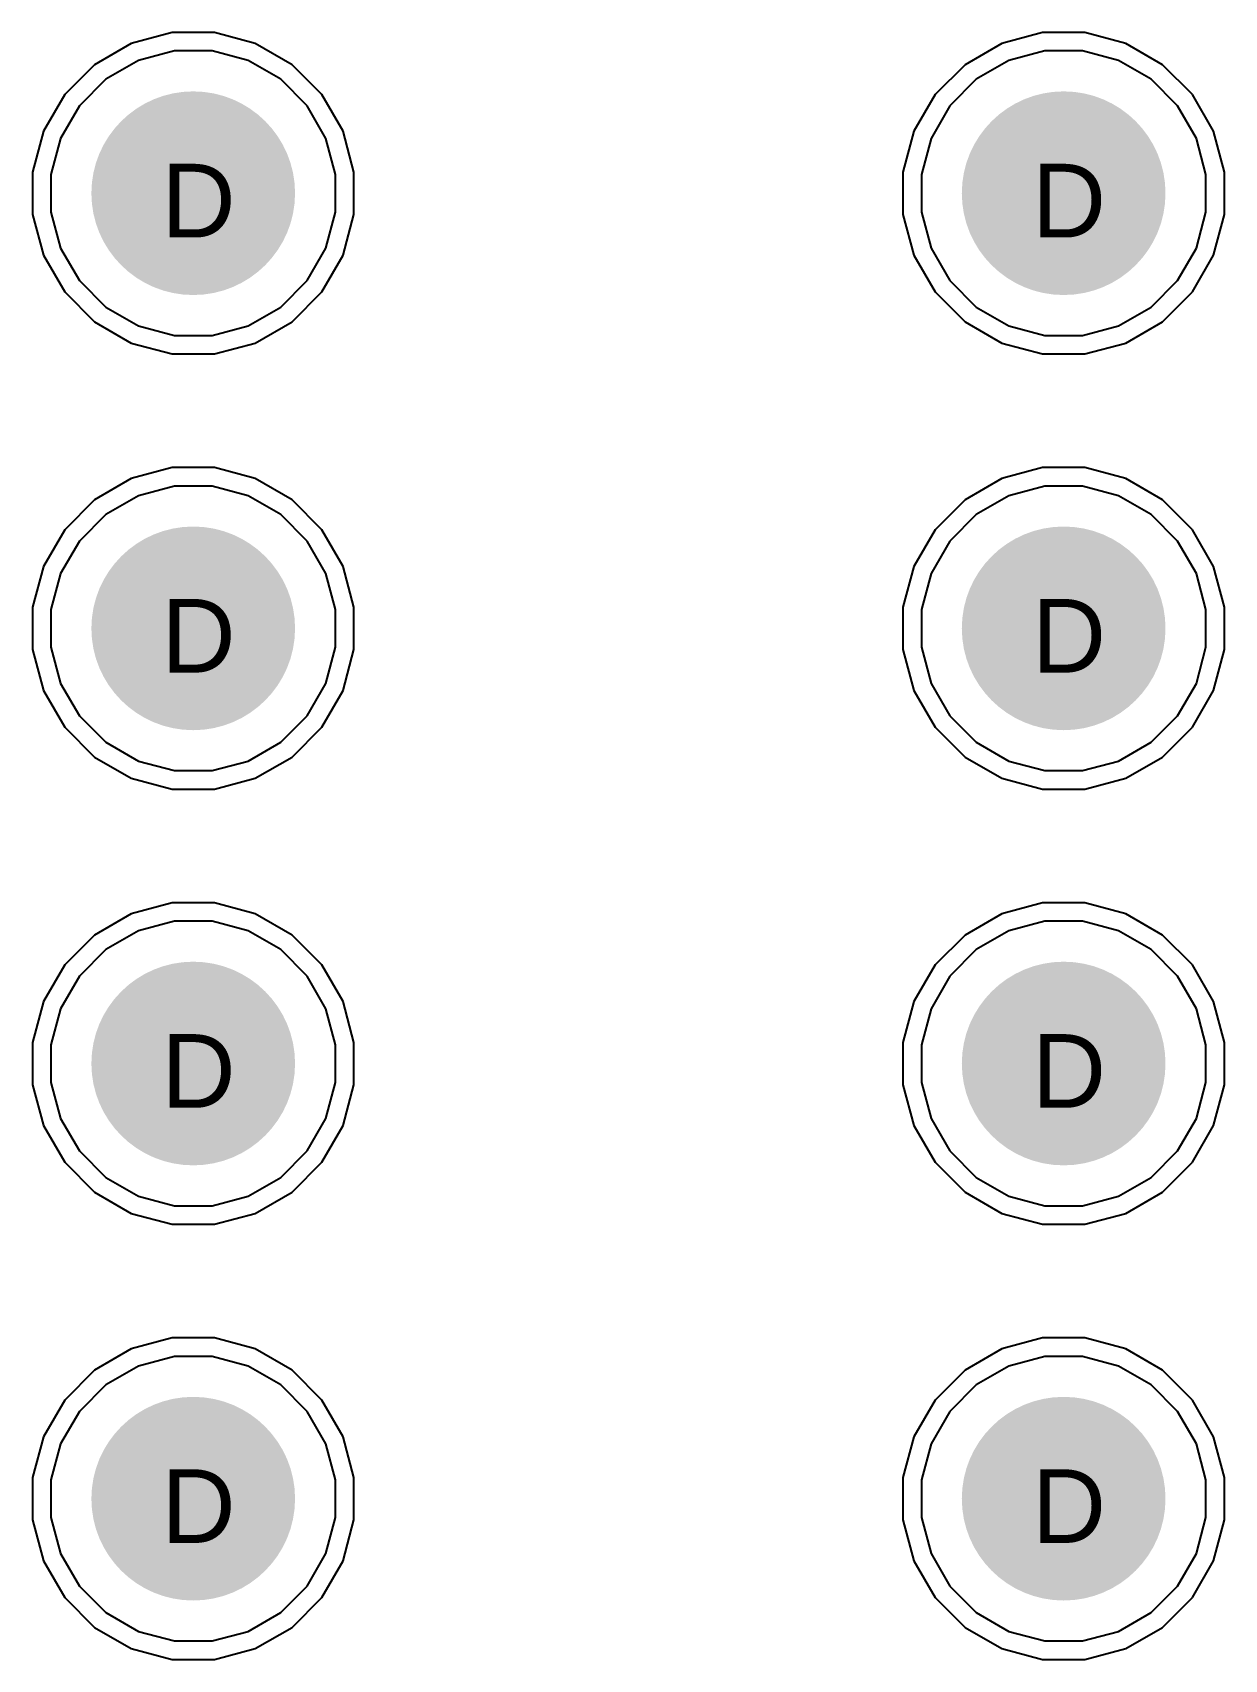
# Model space of a CAD drawing. Header units: inches. Extents: x 0 to 5379, y 0 to 5429.
# Drawn here: x 306.8 to 315.02, y 146.93 to 158.15 of the extents above; entities that cross this region are included whole.
import ezdxf

# ---------------------------------------------------------------- set-up
doc = ezdxf.new("R2010")
doc.units = ezdxf.units.IN
for name, color, linetype in [('Bottom Layer', 5, 'Continuous'), ('Bottom Solder', 6, 'Continuous'), ('Drill Drawing', 1, 'Continuous'), ('GND01', 16, 'Continuous'), ('GND02', 76, 'Continuous'), ('PWR', 156, 'Continuous'), ('SIG 01', 90, 'Continuous'), ('Top Layer', 1, 'Continuous'), ('Top Solder', 216, 'Continuous'), ('Via Holes', 16, 'Continuous')]:
    doc.layers.add(name, color=color, linetype=linetype)
doc.styles.add('Arial', font='', dxfattribs={"height": 0.2})
doc.styles.get('Arial').set_extended_font_data('Arial')

msp = doc.modelspace()

# ---------------------------------------------------------------- hatches: boundary and pattern name
at = {"layer": 'Bottom Layer'}
h = msp.add_hatch(color=5, dxfattribs=at)
edge = h.paths.add_edge_path()
edge.add_arc((307.907, 157.04), 0.6, 0, 360)
h = msp.add_hatch(color=5, dxfattribs=at)
edge = h.paths.add_edge_path()
edge.add_arc((313.907, 157.04), 0.6, 0, 360)
h = msp.add_hatch(color=5, dxfattribs=at)
edge = h.paths.add_edge_path()
edge.add_arc((307.907, 154.04), 0.6, 0, 360)
h = msp.add_hatch(color=5, dxfattribs=at)
edge = h.paths.add_edge_path()
edge.add_arc((313.907, 154.04), 0.6, 0, 360)
h = msp.add_hatch(color=5, dxfattribs=at)
edge = h.paths.add_edge_path()
edge.add_arc((307.907, 151.04), 0.6, 0, 360)
h = msp.add_hatch(color=5, dxfattribs=at)
edge = h.paths.add_edge_path()
edge.add_arc((313.907, 151.04), 0.6, 0, 360)
h = msp.add_hatch(color=5, dxfattribs=at)
edge = h.paths.add_edge_path()
edge.add_arc((307.907, 148.04), 0.6, 0, 360)
h = msp.add_hatch(color=5, dxfattribs=at)
edge = h.paths.add_edge_path()
edge.add_arc((313.907, 148.04), 0.6, 0, 360)
at = {"layer": 'Bottom Solder'}
h = msp.add_hatch(color=6, dxfattribs=at)
edge = h.paths.add_edge_path()
edge.add_arc((307.907, 157.04), 0.702, 0, 360)
h = msp.add_hatch(color=6, dxfattribs=at)
edge = h.paths.add_edge_path()
edge.add_arc((313.907, 157.04), 0.702, 0, 360)
h = msp.add_hatch(color=6, dxfattribs=at)
edge = h.paths.add_edge_path()
edge.add_arc((307.907, 154.04), 0.702, 0, 360)
h = msp.add_hatch(color=6, dxfattribs=at)
edge = h.paths.add_edge_path()
edge.add_arc((313.907, 154.04), 0.702, 0, 360)
h = msp.add_hatch(color=6, dxfattribs=at)
edge = h.paths.add_edge_path()
edge.add_arc((307.907, 151.04), 0.702, 0, 360)
h = msp.add_hatch(color=6, dxfattribs=at)
edge = h.paths.add_edge_path()
edge.add_arc((313.907, 151.04), 0.702, 0, 360)
h = msp.add_hatch(color=6, dxfattribs=at)
edge = h.paths.add_edge_path()
edge.add_arc((307.907, 148.04), 0.702, 0, 360)
h = msp.add_hatch(color=6, dxfattribs=at)
edge = h.paths.add_edge_path()
edge.add_arc((313.907, 148.04), 0.702, 0, 360)
at = {"layer": 'GND01'}
h = msp.add_hatch(color=16, dxfattribs=at)
edge = h.paths.add_edge_path()
edge.add_arc((307.907, 157.04), 0.6, 0, 360)
h = msp.add_hatch(color=16, dxfattribs=at)
edge = h.paths.add_edge_path()
edge.add_arc((313.907, 157.04), 0.6, 0, 360)
h = msp.add_hatch(color=16, dxfattribs=at)
edge = h.paths.add_edge_path()
edge.add_arc((307.907, 154.04), 0.6, 0, 360)
h = msp.add_hatch(color=16, dxfattribs=at)
edge = h.paths.add_edge_path()
edge.add_arc((313.907, 154.04), 0.6, 0, 360)
h = msp.add_hatch(color=16, dxfattribs=at)
edge = h.paths.add_edge_path()
edge.add_arc((307.907, 151.04), 0.6, 0, 360)
h = msp.add_hatch(color=16, dxfattribs=at)
edge = h.paths.add_edge_path()
edge.add_arc((313.907, 151.04), 0.6, 0, 360)
h = msp.add_hatch(color=16, dxfattribs=at)
edge = h.paths.add_edge_path()
edge.add_arc((307.907, 148.04), 0.6, 0, 360)
h = msp.add_hatch(color=16, dxfattribs=at)
edge = h.paths.add_edge_path()
edge.add_arc((313.907, 148.04), 0.6, 0, 360)
at = {"layer": 'GND02'}
h = msp.add_hatch(color=76, dxfattribs=at)
edge = h.paths.add_edge_path()
edge.add_arc((307.907, 157.04), 0.6, 0, 360)
h = msp.add_hatch(color=76, dxfattribs=at)
edge = h.paths.add_edge_path()
edge.add_arc((313.907, 157.04), 0.6, 0, 360)
h = msp.add_hatch(color=76, dxfattribs=at)
edge = h.paths.add_edge_path()
edge.add_arc((307.907, 154.04), 0.6, 0, 360)
h = msp.add_hatch(color=76, dxfattribs=at)
edge = h.paths.add_edge_path()
edge.add_arc((313.907, 154.04), 0.6, 0, 360)
h = msp.add_hatch(color=76, dxfattribs=at)
edge = h.paths.add_edge_path()
edge.add_arc((307.907, 151.04), 0.6, 0, 360)
h = msp.add_hatch(color=76, dxfattribs=at)
edge = h.paths.add_edge_path()
edge.add_arc((313.907, 151.04), 0.6, 0, 360)
h = msp.add_hatch(color=76, dxfattribs=at)
edge = h.paths.add_edge_path()
edge.add_arc((307.907, 148.04), 0.6, 0, 360)
h = msp.add_hatch(color=76, dxfattribs=at)
edge = h.paths.add_edge_path()
edge.add_arc((313.907, 148.04), 0.6, 0, 360)
at = {"layer": 'PWR'}
h = msp.add_hatch(color=156, dxfattribs=at)
edge = h.paths.add_edge_path()
edge.add_arc((307.907, 157.04), 0.6, 0, 360)
h = msp.add_hatch(color=156, dxfattribs=at)
edge = h.paths.add_edge_path()
edge.add_arc((313.907, 157.04), 0.6, 0, 360)
h = msp.add_hatch(color=156, dxfattribs=at)
edge = h.paths.add_edge_path()
edge.add_arc((307.907, 154.04), 0.6, 0, 360)
h = msp.add_hatch(color=156, dxfattribs=at)
edge = h.paths.add_edge_path()
edge.add_arc((313.907, 154.04), 0.6, 0, 360)
h = msp.add_hatch(color=156, dxfattribs=at)
edge = h.paths.add_edge_path()
edge.add_arc((307.907, 151.04), 0.6, 0, 360)
h = msp.add_hatch(color=156, dxfattribs=at)
edge = h.paths.add_edge_path()
edge.add_arc((313.907, 151.04), 0.6, 0, 360)
h = msp.add_hatch(color=156, dxfattribs=at)
edge = h.paths.add_edge_path()
edge.add_arc((307.907, 148.04), 0.6, 0, 360)
h = msp.add_hatch(color=156, dxfattribs=at)
edge = h.paths.add_edge_path()
edge.add_arc((313.907, 148.04), 0.6, 0, 360)
at = {"layer": 'SIG 01'}
h = msp.add_hatch(color=90, dxfattribs=at)
edge = h.paths.add_edge_path()
edge.add_arc((307.907, 157.04), 0.6, 0, 360)
h = msp.add_hatch(color=90, dxfattribs=at)
edge = h.paths.add_edge_path()
edge.add_arc((313.907, 157.04), 0.6, 0, 360)
h = msp.add_hatch(color=90, dxfattribs=at)
edge = h.paths.add_edge_path()
edge.add_arc((307.907, 154.04), 0.6, 0, 360)
h = msp.add_hatch(color=90, dxfattribs=at)
edge = h.paths.add_edge_path()
edge.add_arc((313.907, 154.04), 0.6, 0, 360)
h = msp.add_hatch(color=90, dxfattribs=at)
edge = h.paths.add_edge_path()
edge.add_arc((307.907, 151.04), 0.6, 0, 360)
h = msp.add_hatch(color=90, dxfattribs=at)
edge = h.paths.add_edge_path()
edge.add_arc((313.907, 151.04), 0.6, 0, 360)
h = msp.add_hatch(color=90, dxfattribs=at)
edge = h.paths.add_edge_path()
edge.add_arc((307.907, 148.04), 0.6, 0, 360)
h = msp.add_hatch(color=90, dxfattribs=at)
edge = h.paths.add_edge_path()
edge.add_arc((313.907, 148.04), 0.6, 0, 360)
at = {"layer": 'Top Layer'}
h = msp.add_hatch(color=1, dxfattribs=at)
edge = h.paths.add_edge_path()
edge.add_arc((307.907, 157.04), 0.6, 0, 360)
h = msp.add_hatch(color=1, dxfattribs=at)
edge = h.paths.add_edge_path()
edge.add_arc((313.907, 157.04), 0.6, 0, 360)
h = msp.add_hatch(color=1, dxfattribs=at)
edge = h.paths.add_edge_path()
edge.add_arc((307.907, 154.04), 0.6, 0, 360)
h = msp.add_hatch(color=1, dxfattribs=at)
edge = h.paths.add_edge_path()
edge.add_arc((313.907, 154.04), 0.6, 0, 360)
h = msp.add_hatch(color=1, dxfattribs=at)
edge = h.paths.add_edge_path()
edge.add_arc((307.907, 151.04), 0.6, 0, 360)
h = msp.add_hatch(color=1, dxfattribs=at)
edge = h.paths.add_edge_path()
edge.add_arc((313.907, 151.04), 0.6, 0, 360)
h = msp.add_hatch(color=1, dxfattribs=at)
edge = h.paths.add_edge_path()
edge.add_arc((307.907, 148.04), 0.6, 0, 360)
h = msp.add_hatch(color=1, dxfattribs=at)
edge = h.paths.add_edge_path()
edge.add_arc((313.907, 148.04), 0.6, 0, 360)
at = {"layer": 'Top Solder'}
h = msp.add_hatch(color=216, dxfattribs=at)
edge = h.paths.add_edge_path()
edge.add_arc((307.907, 157.04), 0.702, 0, 360)
h = msp.add_hatch(color=216, dxfattribs=at)
edge = h.paths.add_edge_path()
edge.add_arc((313.907, 157.04), 0.702, 0, 360)
h = msp.add_hatch(color=216, dxfattribs=at)
edge = h.paths.add_edge_path()
edge.add_arc((307.907, 154.04), 0.702, 0, 360)
h = msp.add_hatch(color=216, dxfattribs=at)
edge = h.paths.add_edge_path()
edge.add_arc((313.907, 154.04), 0.702, 0, 360)
h = msp.add_hatch(color=216, dxfattribs=at)
edge = h.paths.add_edge_path()
edge.add_arc((307.907, 151.04), 0.702, 0, 360)
h = msp.add_hatch(color=216, dxfattribs=at)
edge = h.paths.add_edge_path()
edge.add_arc((313.907, 151.04), 0.702, 0, 360)
h = msp.add_hatch(color=216, dxfattribs=at)
edge = h.paths.add_edge_path()
edge.add_arc((307.907, 148.04), 0.702, 0, 360)
h = msp.add_hatch(color=216, dxfattribs=at)
edge = h.paths.add_edge_path()
edge.add_arc((313.907, 148.04), 0.702, 0, 360)
at = {"layer": 'Via Holes'}
h = msp.add_hatch(color=7, dxfattribs=at)
edge = h.paths.add_edge_path()
edge.add_arc((307.907, 157.04), 0.35, 0, 360)
h = msp.add_hatch(color=7, dxfattribs=at)
edge = h.paths.add_edge_path()
edge.add_arc((313.907, 157.04), 0.35, 0, 360)
h = msp.add_hatch(color=7, dxfattribs=at)
edge = h.paths.add_edge_path()
edge.add_arc((307.907, 154.04), 0.35, 0, 360)
h = msp.add_hatch(color=7, dxfattribs=at)
edge = h.paths.add_edge_path()
edge.add_arc((313.907, 154.04), 0.35, 0, 360)
h = msp.add_hatch(color=7, dxfattribs=at)
edge = h.paths.add_edge_path()
edge.add_arc((307.907, 151.04), 0.35, 0, 360)
h = msp.add_hatch(color=7, dxfattribs=at)
edge = h.paths.add_edge_path()
edge.add_arc((313.907, 151.04), 0.35, 0, 360)
h = msp.add_hatch(color=7, dxfattribs=at)
edge = h.paths.add_edge_path()
edge.add_arc((307.907, 148.04), 0.35, 0, 360)
h = msp.add_hatch(color=7, dxfattribs=at)
edge = h.paths.add_edge_path()
edge.add_arc((313.907, 148.04), 0.35, 0, 360)

# ---------------------------------------------------------------- linework, layer by layer
at = {"layer": 'GND01'}
for p, q in [((307.762, 158.148), (307.48, 158.072)), ((308.053, 158.148), (307.762, 158.148)), ((308.335, 158.072), (308.053, 158.148)), ((313.762, 158.148), (313.48, 158.072)), ((314.053, 158.148), (313.762, 158.148)), ((314.335, 158.072), (314.053, 158.148)), ((307.48, 158.072), (307.227, 157.926)), ((308.588, 157.926), (308.335, 158.072)), ((313.48, 158.072), (313.227, 157.926)), ((314.588, 157.926), (314.335, 158.072)), ((307.227, 157.926), (307.021, 157.72)), ((308.794, 157.72), (308.588, 157.926)), ((313.227, 157.926), (313.021, 157.72)), ((314.794, 157.72), (314.588, 157.926)), ((307.021, 157.72), (306.875, 157.467)), ((308.94, 157.467), (308.794, 157.72)), ((313.021, 157.72), (312.875, 157.467)), ((314.94, 157.467), (314.794, 157.72)), ((306.875, 157.467), (306.799, 157.185)), ((309.015, 157.185), (308.94, 157.467)), ((312.875, 157.467), (312.799, 157.185)), ((315.015, 157.185), (314.94, 157.467)), ((306.799, 157.185), (306.799, 156.894)), ((309.015, 156.894), (309.015, 157.185)), ((312.799, 157.185), (312.799, 156.894)), ((315.015, 156.894), (315.015, 157.185)), ((306.799, 156.894), (306.875, 156.612)), ((308.94, 156.612), (309.015, 156.894)), ((312.799, 156.894), (312.875, 156.612)), ((314.94, 156.612), (315.015, 156.894)), ((306.875, 156.612), (307.021, 156.359)), ((308.794, 156.359), (308.94, 156.612)), ((312.875, 156.612), (313.021, 156.359)), ((314.794, 156.359), (314.94, 156.612)), ((307.021, 156.359), (307.227, 156.153)), ((308.588, 156.153), (308.794, 156.359)), ((313.021, 156.359), (313.227, 156.153)), ((314.588, 156.153), (314.794, 156.359)), ((307.227, 156.153), (307.48, 156.007)), ((308.335, 156.007), (308.588, 156.153)), ((313.227, 156.153), (313.48, 156.007)), ((314.335, 156.007), (314.588, 156.153)), ((307.48, 156.007), (307.762, 155.932)), ((307.762, 155.932), (308.053, 155.932)), ((308.053, 155.932), (308.335, 156.007)), ((313.48, 156.007), (313.762, 155.932)), ((313.762, 155.932), (314.053, 155.932)), ((314.053, 155.932), (314.335, 156.007)), ((307.762, 155.148), (307.48, 155.072)), ((308.053, 155.148), (307.762, 155.148)), ((308.335, 155.072), (308.053, 155.148)), ((313.762, 155.148), (313.48, 155.072)), ((314.053, 155.148), (313.762, 155.148)), ((314.335, 155.072), (314.053, 155.148)), ((307.48, 155.072), (307.227, 154.926)), ((308.588, 154.926), (308.335, 155.072)), ((313.48, 155.072), (313.227, 154.926)), ((314.588, 154.926), (314.335, 155.072)), ((307.227, 154.926), (307.021, 154.72)), ((308.794, 154.72), (308.588, 154.926)), ((313.227, 154.926), (313.021, 154.72)), ((314.794, 154.72), (314.588, 154.926)), ((307.021, 154.72), (306.875, 154.467)), ((308.94, 154.467), (308.794, 154.72)), ((313.021, 154.72), (312.875, 154.467)), ((314.94, 154.467), (314.794, 154.72)), ((306.875, 154.467), (306.799, 154.185)), ((309.015, 154.185), (308.94, 154.467)), ((312.875, 154.467), (312.799, 154.185)), ((315.015, 154.185), (314.94, 154.467)), ((306.799, 154.185), (306.799, 153.894)), ((309.015, 153.894), (309.015, 154.185)), ((312.799, 154.185), (312.799, 153.894)), ((315.015, 153.894), (315.015, 154.185)), ((306.799, 153.894), (306.875, 153.612)), ((308.94, 153.612), (309.015, 153.894)), ((312.799, 153.894), (312.875, 153.612)), ((314.94, 153.612), (315.015, 153.894)), ((306.875, 153.612), (307.021, 153.359)), ((308.794, 153.359), (308.94, 153.612)), ((312.875, 153.612), (313.021, 153.359)), ((314.794, 153.359), (314.94, 153.612)), ((307.021, 153.359), (307.227, 153.153)), ((308.588, 153.153), (308.794, 153.359)), ((313.021, 153.359), (313.227, 153.153)), ((314.588, 153.153), (314.794, 153.359)), ((307.227, 153.153), (307.48, 153.007)), ((308.335, 153.007), (308.588, 153.153)), ((313.227, 153.153), (313.48, 153.007)), ((314.335, 153.007), (314.588, 153.153)), ((307.48, 153.007), (307.762, 152.932)), ((308.053, 152.932), (308.335, 153.007)), ((313.48, 153.007), (313.762, 152.932)), ((314.053, 152.932), (314.335, 153.007)), ((307.762, 152.932), (308.053, 152.932)), ((313.762, 152.932), (314.053, 152.932)), ((307.762, 152.148), (307.48, 152.072)), ((308.053, 152.148), (307.762, 152.148)), ((308.335, 152.072), (308.053, 152.148)), ((313.762, 152.148), (313.48, 152.072)), ((314.053, 152.148), (313.762, 152.148)), ((314.335, 152.072), (314.053, 152.148)), ((307.48, 152.072), (307.227, 151.926)), ((308.588, 151.926), (308.335, 152.072)), ((313.48, 152.072), (313.227, 151.926)), ((314.588, 151.926), (314.335, 152.072)), ((307.227, 151.926), (307.021, 151.72)), ((308.794, 151.72), (308.588, 151.926)), ((313.227, 151.926), (313.021, 151.72)), ((314.794, 151.72), (314.588, 151.926)), ((307.021, 151.72), (306.875, 151.467)), ((308.94, 151.467), (308.794, 151.72)), ((313.021, 151.72), (312.875, 151.467)), ((314.94, 151.467), (314.794, 151.72)), ((306.875, 151.467), (306.799, 151.185)), ((309.015, 151.185), (308.94, 151.467)), ((312.875, 151.467), (312.799, 151.185)), ((315.015, 151.185), (314.94, 151.467)), ((306.799, 151.185), (306.799, 150.894)), ((309.015, 150.894), (309.015, 151.185)), ((312.799, 151.185), (312.799, 150.894)), ((315.015, 150.894), (315.015, 151.185)), ((306.799, 150.894), (306.875, 150.612)), ((308.94, 150.612), (309.015, 150.894)), ((312.799, 150.894), (312.875, 150.612)), ((314.94, 150.612), (315.015, 150.894)), ((306.875, 150.612), (307.021, 150.359)), ((308.794, 150.359), (308.94, 150.612)), ((312.875, 150.612), (313.021, 150.359)), ((314.794, 150.359), (314.94, 150.612)), ((307.021, 150.359), (307.227, 150.153)), ((308.588, 150.153), (308.794, 150.359)), ((313.021, 150.359), (313.227, 150.153)), ((314.588, 150.153), (314.794, 150.359)), ((307.227, 150.153), (307.48, 150.007)), ((308.335, 150.007), (308.588, 150.153)), ((313.227, 150.153), (313.48, 150.007)), ((314.335, 150.007), (314.588, 150.153)), ((307.48, 150.007), (307.762, 149.932)), ((308.053, 149.932), (308.335, 150.007)), ((313.48, 150.007), (313.762, 149.932)), ((314.053, 149.932), (314.335, 150.007)), ((307.762, 149.932), (308.053, 149.932)), ((313.762, 149.932), (314.053, 149.932)), ((307.48, 149.072), (307.227, 148.926)), ((307.762, 149.148), (307.48, 149.072)), ((308.053, 149.148), (307.762, 149.148)), ((308.335, 149.072), (308.053, 149.148)), ((308.588, 148.926), (308.335, 149.072)), ((313.48, 149.072), (313.227, 148.926)), ((313.762, 149.148), (313.48, 149.072)), ((314.053, 149.148), (313.762, 149.148)), ((314.335, 149.072), (314.053, 149.148)), ((314.588, 148.926), (314.335, 149.072)), ((307.227, 148.926), (307.021, 148.72)), ((308.794, 148.72), (308.588, 148.926)), ((313.227, 148.926), (313.021, 148.72)), ((314.794, 148.72), (314.588, 148.926)), ((307.021, 148.72), (306.875, 148.467)), ((308.94, 148.467), (308.794, 148.72)), ((313.021, 148.72), (312.875, 148.467)), ((314.94, 148.467), (314.794, 148.72)), ((306.875, 148.467), (306.799, 148.185)), ((309.015, 148.185), (308.94, 148.467)), ((312.875, 148.467), (312.799, 148.185)), ((315.015, 148.185), (314.94, 148.467)), ((306.799, 148.185), (306.799, 147.894)), ((309.015, 147.894), (309.015, 148.185)), ((312.799, 148.185), (312.799, 147.894)), ((315.015, 147.894), (315.015, 148.185)), ((306.799, 147.894), (306.875, 147.612)), ((308.94, 147.612), (309.015, 147.894)), ((312.799, 147.894), (312.875, 147.612)), ((314.94, 147.612), (315.015, 147.894)), ((306.875, 147.612), (307.021, 147.359)), ((308.794, 147.359), (308.94, 147.612)), ((312.875, 147.612), (313.021, 147.359)), ((314.794, 147.359), (314.94, 147.612)), ((307.021, 147.359), (307.227, 147.153)), ((308.588, 147.153), (308.794, 147.359)), ((313.021, 147.359), (313.227, 147.153)), ((314.588, 147.153), (314.794, 147.359)), ((307.227, 147.153), (307.48, 147.007)), ((308.335, 147.007), (308.588, 147.153)), ((313.227, 147.153), (313.48, 147.007)), ((314.335, 147.007), (314.588, 147.153)), ((307.48, 147.007), (307.762, 146.932)), ((307.762, 146.932), (308.053, 146.932)), ((308.053, 146.932), (308.335, 147.007)), ((313.48, 147.007), (313.762, 146.932)), ((313.762, 146.932), (314.053, 146.932)), ((314.053, 146.932), (314.335, 147.007))]:
    msp.add_line(p, q, dxfattribs=at)
at = {"layer": 'GND02'}
for p, q in [((307.762, 158.148), (307.48, 158.072)), ((308.053, 158.148), (307.762, 158.148)), ((308.335, 158.072), (308.053, 158.148)), ((313.762, 158.148), (313.48, 158.072)), ((314.053, 158.148), (313.762, 158.148)), ((314.335, 158.072), (314.053, 158.148)), ((307.48, 158.072), (307.227, 157.926)), ((308.588, 157.926), (308.335, 158.072)), ((313.48, 158.072), (313.227, 157.926)), ((314.588, 157.926), (314.335, 158.072)), ((307.227, 157.926), (307.021, 157.72)), ((308.794, 157.72), (308.588, 157.926)), ((313.227, 157.926), (313.021, 157.72)), ((314.794, 157.72), (314.588, 157.926)), ((307.021, 157.72), (306.875, 157.467)), ((308.94, 157.467), (308.794, 157.72)), ((313.021, 157.72), (312.875, 157.467)), ((314.94, 157.467), (314.794, 157.72)), ((306.875, 157.467), (306.799, 157.185)), ((309.015, 157.185), (308.94, 157.467)), ((312.875, 157.467), (312.799, 157.185)), ((315.015, 157.185), (314.94, 157.467)), ((306.799, 157.185), (306.799, 156.894)), ((309.015, 156.894), (309.015, 157.185)), ((312.799, 157.185), (312.799, 156.894)), ((315.015, 156.894), (315.015, 157.185)), ((306.799, 156.894), (306.875, 156.612)), ((308.94, 156.612), (309.015, 156.894)), ((312.799, 156.894), (312.875, 156.612)), ((314.94, 156.612), (315.015, 156.894)), ((306.875, 156.612), (307.021, 156.359)), ((308.794, 156.359), (308.94, 156.612)), ((312.875, 156.612), (313.021, 156.359)), ((314.794, 156.359), (314.94, 156.612)), ((307.021, 156.359), (307.227, 156.153)), ((308.588, 156.153), (308.794, 156.359)), ((313.021, 156.359), (313.227, 156.153)), ((314.588, 156.153), (314.794, 156.359)), ((307.227, 156.153), (307.48, 156.007)), ((308.335, 156.007), (308.588, 156.153)), ((313.227, 156.153), (313.48, 156.007)), ((314.335, 156.007), (314.588, 156.153)), ((307.48, 156.007), (307.762, 155.932)), ((307.762, 155.932), (308.053, 155.932)), ((308.053, 155.932), (308.335, 156.007)), ((313.48, 156.007), (313.762, 155.932)), ((313.762, 155.932), (314.053, 155.932)), ((314.053, 155.932), (314.335, 156.007)), ((307.762, 155.148), (307.48, 155.072)), ((308.053, 155.148), (307.762, 155.148)), ((308.335, 155.072), (308.053, 155.148)), ((313.762, 155.148), (313.48, 155.072)), ((314.053, 155.148), (313.762, 155.148)), ((314.335, 155.072), (314.053, 155.148)), ((307.48, 155.072), (307.227, 154.926)), ((308.588, 154.926), (308.335, 155.072)), ((313.48, 155.072), (313.227, 154.926)), ((314.588, 154.926), (314.335, 155.072)), ((307.227, 154.926), (307.021, 154.72)), ((308.794, 154.72), (308.588, 154.926)), ((313.227, 154.926), (313.021, 154.72)), ((314.794, 154.72), (314.588, 154.926)), ((307.021, 154.72), (306.875, 154.467)), ((308.94, 154.467), (308.794, 154.72)), ((313.021, 154.72), (312.875, 154.467)), ((314.94, 154.467), (314.794, 154.72)), ((306.875, 154.467), (306.799, 154.185)), ((309.015, 154.185), (308.94, 154.467)), ((312.875, 154.467), (312.799, 154.185)), ((315.015, 154.185), (314.94, 154.467)), ((306.799, 154.185), (306.799, 153.894)), ((309.015, 153.894), (309.015, 154.185)), ((312.799, 154.185), (312.799, 153.894)), ((315.015, 153.894), (315.015, 154.185)), ((306.799, 153.894), (306.875, 153.612)), ((308.94, 153.612), (309.015, 153.894)), ((312.799, 153.894), (312.875, 153.612)), ((314.94, 153.612), (315.015, 153.894)), ((306.875, 153.612), (307.021, 153.359)), ((308.794, 153.359), (308.94, 153.612)), ((312.875, 153.612), (313.021, 153.359)), ((314.794, 153.359), (314.94, 153.612)), ((307.021, 153.359), (307.227, 153.153)), ((308.588, 153.153), (308.794, 153.359)), ((313.021, 153.359), (313.227, 153.153)), ((314.588, 153.153), (314.794, 153.359)), ((307.227, 153.153), (307.48, 153.007)), ((308.335, 153.007), (308.588, 153.153)), ((313.227, 153.153), (313.48, 153.007)), ((314.335, 153.007), (314.588, 153.153)), ((307.48, 153.007), (307.762, 152.932)), ((308.053, 152.932), (308.335, 153.007)), ((313.48, 153.007), (313.762, 152.932)), ((314.053, 152.932), (314.335, 153.007)), ((307.762, 152.932), (308.053, 152.932)), ((313.762, 152.932), (314.053, 152.932)), ((307.762, 152.148), (307.48, 152.072)), ((308.053, 152.148), (307.762, 152.148)), ((308.335, 152.072), (308.053, 152.148)), ((313.762, 152.148), (313.48, 152.072)), ((314.053, 152.148), (313.762, 152.148)), ((314.335, 152.072), (314.053, 152.148)), ((307.48, 152.072), (307.227, 151.926)), ((308.588, 151.926), (308.335, 152.072)), ((313.48, 152.072), (313.227, 151.926)), ((314.588, 151.926), (314.335, 152.072)), ((307.227, 151.926), (307.021, 151.72)), ((308.794, 151.72), (308.588, 151.926)), ((313.227, 151.926), (313.021, 151.72)), ((314.794, 151.72), (314.588, 151.926)), ((307.021, 151.72), (306.875, 151.467)), ((308.94, 151.467), (308.794, 151.72)), ((313.021, 151.72), (312.875, 151.467)), ((314.94, 151.467), (314.794, 151.72)), ((306.875, 151.467), (306.799, 151.185)), ((309.015, 151.185), (308.94, 151.467)), ((312.875, 151.467), (312.799, 151.185)), ((315.015, 151.185), (314.94, 151.467)), ((306.799, 151.185), (306.799, 150.894)), ((309.015, 150.894), (309.015, 151.185)), ((312.799, 151.185), (312.799, 150.894)), ((315.015, 150.894), (315.015, 151.185)), ((306.799, 150.894), (306.875, 150.612)), ((308.94, 150.612), (309.015, 150.894)), ((312.799, 150.894), (312.875, 150.612)), ((314.94, 150.612), (315.015, 150.894)), ((306.875, 150.612), (307.021, 150.359)), ((308.794, 150.359), (308.94, 150.612)), ((312.875, 150.612), (313.021, 150.359)), ((314.794, 150.359), (314.94, 150.612)), ((307.021, 150.359), (307.227, 150.153)), ((308.588, 150.153), (308.794, 150.359)), ((313.021, 150.359), (313.227, 150.153)), ((314.588, 150.153), (314.794, 150.359)), ((307.227, 150.153), (307.48, 150.007)), ((308.335, 150.007), (308.588, 150.153)), ((313.227, 150.153), (313.48, 150.007)), ((314.335, 150.007), (314.588, 150.153)), ((307.48, 150.007), (307.762, 149.932)), ((308.053, 149.932), (308.335, 150.007)), ((313.48, 150.007), (313.762, 149.932)), ((314.053, 149.932), (314.335, 150.007)), ((307.762, 149.932), (308.053, 149.932)), ((313.762, 149.932), (314.053, 149.932)), ((307.48, 149.072), (307.227, 148.926)), ((307.762, 149.148), (307.48, 149.072)), ((308.053, 149.148), (307.762, 149.148)), ((308.335, 149.072), (308.053, 149.148)), ((308.588, 148.926), (308.335, 149.072)), ((313.48, 149.072), (313.227, 148.926)), ((313.762, 149.148), (313.48, 149.072)), ((314.053, 149.148), (313.762, 149.148)), ((314.335, 149.072), (314.053, 149.148)), ((314.588, 148.926), (314.335, 149.072)), ((307.227, 148.926), (307.021, 148.72)), ((308.794, 148.72), (308.588, 148.926)), ((313.227, 148.926), (313.021, 148.72)), ((314.794, 148.72), (314.588, 148.926)), ((307.021, 148.72), (306.875, 148.467)), ((308.94, 148.467), (308.794, 148.72)), ((313.021, 148.72), (312.875, 148.467)), ((314.94, 148.467), (314.794, 148.72)), ((306.875, 148.467), (306.799, 148.185)), ((309.015, 148.185), (308.94, 148.467)), ((312.875, 148.467), (312.799, 148.185)), ((315.015, 148.185), (314.94, 148.467)), ((306.799, 148.185), (306.799, 147.894)), ((309.015, 147.894), (309.015, 148.185)), ((312.799, 148.185), (312.799, 147.894)), ((315.015, 147.894), (315.015, 148.185)), ((306.799, 147.894), (306.875, 147.612)), ((308.94, 147.612), (309.015, 147.894)), ((312.799, 147.894), (312.875, 147.612)), ((314.94, 147.612), (315.015, 147.894)), ((306.875, 147.612), (307.021, 147.359)), ((308.794, 147.359), (308.94, 147.612)), ((312.875, 147.612), (313.021, 147.359)), ((314.794, 147.359), (314.94, 147.612)), ((307.021, 147.359), (307.227, 147.153)), ((308.588, 147.153), (308.794, 147.359)), ((313.021, 147.359), (313.227, 147.153)), ((314.588, 147.153), (314.794, 147.359)), ((307.227, 147.153), (307.48, 147.007)), ((308.335, 147.007), (308.588, 147.153)), ((313.227, 147.153), (313.48, 147.007)), ((314.335, 147.007), (314.588, 147.153)), ((307.48, 147.007), (307.762, 146.932)), ((307.762, 146.932), (308.053, 146.932)), ((308.053, 146.932), (308.335, 147.007)), ((313.48, 147.007), (313.762, 146.932)), ((313.762, 146.932), (314.053, 146.932)), ((314.053, 146.932), (314.335, 147.007))]:
    msp.add_line(p, q, dxfattribs=at)
at = {"layer": 'PWR'}
for p, q in [((307.762, 158.148), (307.48, 158.072)), ((308.053, 158.148), (307.762, 158.148)), ((308.335, 158.072), (308.053, 158.148)), ((313.762, 158.148), (313.48, 158.072)), ((314.053, 158.148), (313.762, 158.148)), ((314.335, 158.072), (314.053, 158.148)), ((307.48, 158.072), (307.227, 157.926)), ((308.588, 157.926), (308.335, 158.072)), ((313.48, 158.072), (313.227, 157.926)), ((314.588, 157.926), (314.335, 158.072)), ((307.227, 157.926), (307.021, 157.72)), ((308.794, 157.72), (308.588, 157.926)), ((313.227, 157.926), (313.021, 157.72)), ((314.794, 157.72), (314.588, 157.926)), ((307.021, 157.72), (306.875, 157.467)), ((308.94, 157.467), (308.794, 157.72)), ((313.021, 157.72), (312.875, 157.467)), ((314.94, 157.467), (314.794, 157.72)), ((306.875, 157.467), (306.799, 157.185)), ((309.015, 157.185), (308.94, 157.467)), ((312.875, 157.467), (312.799, 157.185)), ((315.015, 157.185), (314.94, 157.467)), ((306.799, 157.185), (306.799, 156.894)), ((309.015, 156.894), (309.015, 157.185)), ((312.799, 157.185), (312.799, 156.894)), ((315.015, 156.894), (315.015, 157.185)), ((306.799, 156.894), (306.875, 156.612)), ((308.94, 156.612), (309.015, 156.894)), ((312.799, 156.894), (312.875, 156.612)), ((314.94, 156.612), (315.015, 156.894)), ((306.875, 156.612), (307.021, 156.359)), ((308.794, 156.359), (308.94, 156.612)), ((312.875, 156.612), (313.021, 156.359)), ((314.794, 156.359), (314.94, 156.612)), ((307.021, 156.359), (307.227, 156.153)), ((308.588, 156.153), (308.794, 156.359)), ((313.021, 156.359), (313.227, 156.153)), ((314.588, 156.153), (314.794, 156.359)), ((307.227, 156.153), (307.48, 156.007)), ((308.335, 156.007), (308.588, 156.153)), ((313.227, 156.153), (313.48, 156.007)), ((314.335, 156.007), (314.588, 156.153)), ((307.48, 156.007), (307.762, 155.932)), ((307.762, 155.932), (308.053, 155.932)), ((308.053, 155.932), (308.335, 156.007)), ((313.48, 156.007), (313.762, 155.932)), ((313.762, 155.932), (314.053, 155.932)), ((314.053, 155.932), (314.335, 156.007)), ((307.762, 155.148), (307.48, 155.072)), ((308.053, 155.148), (307.762, 155.148)), ((308.335, 155.072), (308.053, 155.148)), ((313.762, 155.148), (313.48, 155.072)), ((314.053, 155.148), (313.762, 155.148)), ((314.335, 155.072), (314.053, 155.148)), ((307.48, 155.072), (307.227, 154.926)), ((308.588, 154.926), (308.335, 155.072)), ((313.48, 155.072), (313.227, 154.926)), ((314.588, 154.926), (314.335, 155.072)), ((307.227, 154.926), (307.021, 154.72)), ((308.794, 154.72), (308.588, 154.926)), ((313.227, 154.926), (313.021, 154.72)), ((314.794, 154.72), (314.588, 154.926)), ((307.021, 154.72), (306.875, 154.467)), ((308.94, 154.467), (308.794, 154.72)), ((313.021, 154.72), (312.875, 154.467)), ((314.94, 154.467), (314.794, 154.72)), ((306.875, 154.467), (306.799, 154.185)), ((309.015, 154.185), (308.94, 154.467)), ((312.875, 154.467), (312.799, 154.185)), ((315.015, 154.185), (314.94, 154.467)), ((306.799, 154.185), (306.799, 153.894)), ((309.015, 153.894), (309.015, 154.185)), ((312.799, 154.185), (312.799, 153.894)), ((315.015, 153.894), (315.015, 154.185)), ((306.799, 153.894), (306.875, 153.612)), ((308.94, 153.612), (309.015, 153.894)), ((312.799, 153.894), (312.875, 153.612)), ((314.94, 153.612), (315.015, 153.894)), ((306.875, 153.612), (307.021, 153.359)), ((308.794, 153.359), (308.94, 153.612)), ((312.875, 153.612), (313.021, 153.359)), ((314.794, 153.359), (314.94, 153.612)), ((307.021, 153.359), (307.227, 153.153)), ((308.588, 153.153), (308.794, 153.359)), ((313.021, 153.359), (313.227, 153.153)), ((314.588, 153.153), (314.794, 153.359)), ((307.227, 153.153), (307.48, 153.007)), ((308.335, 153.007), (308.588, 153.153)), ((313.227, 153.153), (313.48, 153.007)), ((314.335, 153.007), (314.588, 153.153)), ((307.48, 153.007), (307.762, 152.932)), ((308.053, 152.932), (308.335, 153.007)), ((313.48, 153.007), (313.762, 152.932)), ((314.053, 152.932), (314.335, 153.007)), ((307.762, 152.932), (308.053, 152.932)), ((313.762, 152.932), (314.053, 152.932)), ((307.762, 152.148), (307.48, 152.072)), ((308.053, 152.148), (307.762, 152.148)), ((308.335, 152.072), (308.053, 152.148)), ((313.762, 152.148), (313.48, 152.072)), ((314.053, 152.148), (313.762, 152.148)), ((314.335, 152.072), (314.053, 152.148)), ((307.48, 152.072), (307.227, 151.926)), ((308.588, 151.926), (308.335, 152.072)), ((313.48, 152.072), (313.227, 151.926)), ((314.588, 151.926), (314.335, 152.072)), ((307.227, 151.926), (307.021, 151.72)), ((308.794, 151.72), (308.588, 151.926)), ((313.227, 151.926), (313.021, 151.72)), ((314.794, 151.72), (314.588, 151.926)), ((307.021, 151.72), (306.875, 151.467)), ((308.94, 151.467), (308.794, 151.72)), ((313.021, 151.72), (312.875, 151.467)), ((314.94, 151.467), (314.794, 151.72)), ((306.875, 151.467), (306.799, 151.185)), ((309.015, 151.185), (308.94, 151.467)), ((312.875, 151.467), (312.799, 151.185)), ((315.015, 151.185), (314.94, 151.467)), ((306.799, 151.185), (306.799, 150.894)), ((309.015, 150.894), (309.015, 151.185)), ((312.799, 151.185), (312.799, 150.894)), ((315.015, 150.894), (315.015, 151.185)), ((306.799, 150.894), (306.875, 150.612)), ((308.94, 150.612), (309.015, 150.894)), ((312.799, 150.894), (312.875, 150.612)), ((314.94, 150.612), (315.015, 150.894)), ((306.875, 150.612), (307.021, 150.359)), ((308.794, 150.359), (308.94, 150.612)), ((312.875, 150.612), (313.021, 150.359)), ((314.794, 150.359), (314.94, 150.612)), ((307.021, 150.359), (307.227, 150.153)), ((308.588, 150.153), (308.794, 150.359)), ((313.021, 150.359), (313.227, 150.153)), ((314.588, 150.153), (314.794, 150.359)), ((307.227, 150.153), (307.48, 150.007)), ((308.335, 150.007), (308.588, 150.153)), ((313.227, 150.153), (313.48, 150.007)), ((314.335, 150.007), (314.588, 150.153)), ((307.48, 150.007), (307.762, 149.932)), ((308.053, 149.932), (308.335, 150.007)), ((313.48, 150.007), (313.762, 149.932)), ((314.053, 149.932), (314.335, 150.007)), ((307.762, 149.932), (308.053, 149.932)), ((313.762, 149.932), (314.053, 149.932)), ((307.48, 149.072), (307.227, 148.926)), ((307.762, 149.148), (307.48, 149.072)), ((308.053, 149.148), (307.762, 149.148)), ((308.335, 149.072), (308.053, 149.148)), ((308.588, 148.926), (308.335, 149.072)), ((313.48, 149.072), (313.227, 148.926)), ((313.762, 149.148), (313.48, 149.072)), ((314.053, 149.148), (313.762, 149.148)), ((314.335, 149.072), (314.053, 149.148)), ((314.588, 148.926), (314.335, 149.072)), ((307.227, 148.926), (307.021, 148.72)), ((308.794, 148.72), (308.588, 148.926)), ((313.227, 148.926), (313.021, 148.72)), ((314.794, 148.72), (314.588, 148.926)), ((307.021, 148.72), (306.875, 148.467)), ((308.94, 148.467), (308.794, 148.72)), ((313.021, 148.72), (312.875, 148.467)), ((314.94, 148.467), (314.794, 148.72)), ((306.875, 148.467), (306.799, 148.185)), ((309.015, 148.185), (308.94, 148.467)), ((312.875, 148.467), (312.799, 148.185)), ((315.015, 148.185), (314.94, 148.467)), ((306.799, 148.185), (306.799, 147.894)), ((309.015, 147.894), (309.015, 148.185)), ((312.799, 148.185), (312.799, 147.894)), ((315.015, 147.894), (315.015, 148.185)), ((306.799, 147.894), (306.875, 147.612)), ((308.94, 147.612), (309.015, 147.894)), ((312.799, 147.894), (312.875, 147.612)), ((314.94, 147.612), (315.015, 147.894)), ((306.875, 147.612), (307.021, 147.359)), ((308.794, 147.359), (308.94, 147.612)), ((312.875, 147.612), (313.021, 147.359)), ((314.794, 147.359), (314.94, 147.612)), ((307.021, 147.359), (307.227, 147.153)), ((308.588, 147.153), (308.794, 147.359)), ((313.021, 147.359), (313.227, 147.153)), ((314.588, 147.153), (314.794, 147.359)), ((307.227, 147.153), (307.48, 147.007)), ((308.335, 147.007), (308.588, 147.153)), ((313.227, 147.153), (313.48, 147.007)), ((314.335, 147.007), (314.588, 147.153)), ((307.48, 147.007), (307.762, 146.932)), ((307.762, 146.932), (308.053, 146.932)), ((308.053, 146.932), (308.335, 147.007)), ((313.48, 147.007), (313.762, 146.932)), ((313.762, 146.932), (314.053, 146.932)), ((314.053, 146.932), (314.335, 147.007))]:
    msp.add_line(p, q, dxfattribs=at)
at = {"layer": 'SIG 01'}
for p, q in [((307.529, 157.954), (307.305, 157.825)), ((307.778, 158.021), (307.529, 157.954)), ((308.037, 158.021), (307.778, 158.021)), ((308.286, 157.954), (308.037, 158.021)), ((308.51, 157.825), (308.286, 157.954)), ((313.529, 157.954), (313.305, 157.825)), ((313.778, 158.021), (313.529, 157.954)), ((314.037, 158.021), (313.778, 158.021)), ((314.286, 157.954), (314.037, 158.021)), ((314.51, 157.825), (314.286, 157.954)), ((307.305, 157.825), (307.122, 157.642)), ((308.692, 157.642), (308.51, 157.825)), ((313.305, 157.825), (313.122, 157.642)), ((314.692, 157.642), (314.51, 157.825)), ((307.122, 157.642), (306.993, 157.418)), ((308.822, 157.418), (308.692, 157.642)), ((313.122, 157.642), (312.993, 157.418)), ((314.822, 157.418), (314.692, 157.642)), ((306.993, 157.418), (306.926, 157.169)), ((308.888, 157.169), (308.822, 157.418)), ((312.993, 157.418), (312.926, 157.169)), ((314.888, 157.169), (314.822, 157.418)), ((306.926, 157.169), (306.926, 156.91)), ((308.888, 156.91), (308.888, 157.169)), ((312.926, 157.169), (312.926, 156.91)), ((314.888, 156.91), (314.888, 157.169)), ((306.926, 156.91), (306.993, 156.661)), ((308.822, 156.661), (308.888, 156.91)), ((312.926, 156.91), (312.993, 156.661)), ((314.822, 156.661), (314.888, 156.91)), ((306.993, 156.661), (307.122, 156.437)), ((308.692, 156.437), (308.822, 156.661)), ((312.993, 156.661), (313.122, 156.437)), ((314.692, 156.437), (314.822, 156.661)), ((307.122, 156.437), (307.305, 156.255)), ((308.51, 156.255), (308.692, 156.437)), ((313.122, 156.437), (313.305, 156.255)), ((314.51, 156.255), (314.692, 156.437)), ((307.305, 156.255), (307.529, 156.125)), ((308.286, 156.125), (308.51, 156.255)), ((313.305, 156.255), (313.529, 156.125)), ((314.286, 156.125), (314.51, 156.255)), ((307.529, 156.125), (307.778, 156.059)), ((307.778, 156.059), (308.037, 156.059)), ((308.037, 156.059), (308.286, 156.125)), ((313.529, 156.125), (313.778, 156.059)), ((313.778, 156.059), (314.037, 156.059)), ((314.037, 156.059), (314.286, 156.125)), ((307.778, 155.021), (307.529, 154.954)), ((308.037, 155.021), (307.778, 155.021)), ((308.286, 154.954), (308.037, 155.021)), ((313.778, 155.021), (313.529, 154.954)), ((314.037, 155.021), (313.778, 155.021)), ((314.286, 154.954), (314.037, 155.021)), ((307.529, 154.954), (307.305, 154.825)), ((308.51, 154.825), (308.286, 154.954)), ((313.529, 154.954), (313.305, 154.825)), ((314.51, 154.825), (314.286, 154.954)), ((307.305, 154.825), (307.122, 154.642)), ((308.692, 154.642), (308.51, 154.825)), ((313.305, 154.825), (313.122, 154.642)), ((314.692, 154.642), (314.51, 154.825)), ((307.122, 154.642), (306.993, 154.418)), ((308.822, 154.418), (308.692, 154.642)), ((313.122, 154.642), (312.993, 154.418)), ((314.822, 154.418), (314.692, 154.642)), ((306.993, 154.418), (306.926, 154.169)), ((308.888, 154.169), (308.822, 154.418)), ((312.993, 154.418), (312.926, 154.169)), ((314.888, 154.169), (314.822, 154.418)), ((306.926, 154.169), (306.926, 153.91)), ((308.888, 153.91), (308.888, 154.169)), ((312.926, 154.169), (312.926, 153.91)), ((314.888, 153.91), (314.888, 154.169)), ((306.926, 153.91), (306.993, 153.661)), ((308.822, 153.661), (308.888, 153.91)), ((312.926, 153.91), (312.993, 153.661)), ((314.822, 153.661), (314.888, 153.91)), ((306.993, 153.661), (307.122, 153.437)), ((308.692, 153.437), (308.822, 153.661)), ((312.993, 153.661), (313.122, 153.437)), ((314.692, 153.437), (314.822, 153.661)), ((307.122, 153.437), (307.305, 153.255)), ((308.51, 153.255), (308.692, 153.437)), ((313.122, 153.437), (313.305, 153.255)), ((314.51, 153.255), (314.692, 153.437)), ((307.305, 153.255), (307.529, 153.125)), ((308.286, 153.125), (308.51, 153.255)), ((313.305, 153.255), (313.529, 153.125)), ((314.286, 153.125), (314.51, 153.255)), ((307.529, 153.125), (307.778, 153.059)), ((308.037, 153.059), (308.286, 153.125)), ((313.529, 153.125), (313.778, 153.059)), ((314.037, 153.059), (314.286, 153.125)), ((307.778, 153.059), (308.037, 153.059)), ((313.778, 153.059), (314.037, 153.059)), ((307.778, 152.021), (307.529, 151.954)), ((308.037, 152.021), (307.778, 152.021)), ((308.286, 151.954), (308.037, 152.021)), ((313.778, 152.021), (313.529, 151.954)), ((314.037, 152.021), (313.778, 152.021)), ((314.286, 151.954), (314.037, 152.021)), ((307.529, 151.954), (307.305, 151.825)), ((308.51, 151.825), (308.286, 151.954)), ((313.529, 151.954), (313.305, 151.825)), ((314.51, 151.825), (314.286, 151.954)), ((307.305, 151.825), (307.122, 151.642)), ((308.692, 151.642), (308.51, 151.825)), ((313.305, 151.825), (313.122, 151.642)), ((314.692, 151.642), (314.51, 151.825)), ((307.122, 151.642), (306.993, 151.418)), ((308.822, 151.418), (308.692, 151.642)), ((313.122, 151.642), (312.993, 151.418)), ((314.822, 151.418), (314.692, 151.642)), ((306.993, 151.418), (306.926, 151.169)), ((308.888, 151.169), (308.822, 151.418)), ((312.993, 151.418), (312.926, 151.169)), ((314.888, 151.169), (314.822, 151.418)), ((306.926, 151.169), (306.926, 150.91)), ((308.888, 150.91), (308.888, 151.169)), ((312.926, 151.169), (312.926, 150.91)), ((314.888, 150.91), (314.888, 151.169)), ((306.926, 150.91), (306.993, 150.661)), ((308.822, 150.661), (308.888, 150.91)), ((312.926, 150.91), (312.993, 150.661)), ((314.822, 150.661), (314.888, 150.91)), ((306.993, 150.661), (307.122, 150.437)), ((308.692, 150.437), (308.822, 150.661)), ((312.993, 150.661), (313.122, 150.437)), ((314.692, 150.437), (314.822, 150.661)), ((307.122, 150.437), (307.305, 150.255)), ((308.51, 150.255), (308.692, 150.437)), ((313.122, 150.437), (313.305, 150.255)), ((314.51, 150.255), (314.692, 150.437)), ((307.305, 150.255), (307.529, 150.125)), ((308.286, 150.125), (308.51, 150.255)), ((313.305, 150.255), (313.529, 150.125)), ((314.286, 150.125), (314.51, 150.255)), ((307.529, 150.125), (307.778, 150.059)), ((308.037, 150.059), (308.286, 150.125)), ((313.529, 150.125), (313.778, 150.059)), ((314.037, 150.059), (314.286, 150.125)), ((307.778, 150.059), (308.037, 150.059)), ((313.778, 150.059), (314.037, 150.059)), ((307.529, 148.954), (307.305, 148.825)), ((307.778, 149.021), (307.529, 148.954)), ((308.037, 149.021), (307.778, 149.021)), ((308.286, 148.954), (308.037, 149.021)), ((308.51, 148.825), (308.286, 148.954)), ((313.529, 148.954), (313.305, 148.825)), ((313.778, 149.021), (313.529, 148.954)), ((314.037, 149.021), (313.778, 149.021)), ((314.286, 148.954), (314.037, 149.021)), ((314.51, 148.825), (314.286, 148.954)), ((307.305, 148.825), (307.122, 148.642)), ((308.692, 148.642), (308.51, 148.825)), ((313.305, 148.825), (313.122, 148.642)), ((314.692, 148.642), (314.51, 148.825)), ((307.122, 148.642), (306.993, 148.418)), ((308.822, 148.418), (308.692, 148.642)), ((313.122, 148.642), (312.993, 148.418)), ((314.822, 148.418), (314.692, 148.642)), ((306.993, 148.418), (306.926, 148.169)), ((308.888, 148.169), (308.822, 148.418)), ((312.993, 148.418), (312.926, 148.169)), ((314.888, 148.169), (314.822, 148.418)), ((306.926, 148.169), (306.926, 147.91)), ((308.888, 147.91), (308.888, 148.169)), ((312.926, 148.169), (312.926, 147.91)), ((314.888, 147.91), (314.888, 148.169)), ((306.926, 147.91), (306.993, 147.661)), ((308.822, 147.661), (308.888, 147.91)), ((312.926, 147.91), (312.993, 147.661)), ((314.822, 147.661), (314.888, 147.91)), ((306.993, 147.661), (307.122, 147.437)), ((308.692, 147.437), (308.822, 147.661)), ((312.993, 147.661), (313.122, 147.437)), ((314.692, 147.437), (314.822, 147.661)), ((307.122, 147.437), (307.305, 147.255)), ((308.51, 147.255), (308.692, 147.437)), ((313.122, 147.437), (313.305, 147.255)), ((314.51, 147.255), (314.692, 147.437)), ((307.305, 147.255), (307.529, 147.125)), ((308.286, 147.125), (308.51, 147.255)), ((313.305, 147.255), (313.529, 147.125)), ((314.286, 147.125), (314.51, 147.255)), ((307.529, 147.125), (307.778, 147.059)), ((307.778, 147.059), (308.037, 147.059)), ((308.037, 147.059), (308.286, 147.125)), ((313.529, 147.125), (313.778, 147.059)), ((313.778, 147.059), (314.037, 147.059)), ((314.037, 147.059), (314.286, 147.125))]:
    msp.add_line(p, q, dxfattribs=at)

# ---------------------------------------------------------------- texts
at = {"layer": 'Drill Drawing', "style": 'Arial'}
for p in [(307.687, 156.735), (313.687, 156.735), (307.687, 153.735), (313.687, 153.735), (307.687, 150.735), (313.687, 150.735), (307.687, 147.735), (313.687, 147.735)]:
    msp.add_text('D', height=0.508, dxfattribs=at).set_placement(p)

doc.saveas('drawing.dxf')
